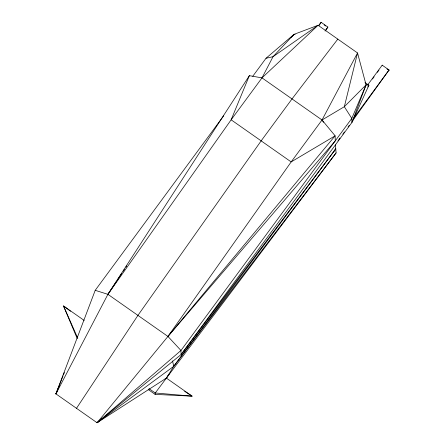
<?xml version="1.0" encoding="UTF-8"?>
<svg xmlns="http://www.w3.org/2000/svg" width="445" height="445" viewBox="0 0 445 445"><rect width="100%" height="100%" fill="white"/><g stroke="black" fill="none" stroke-linecap="round" stroke-linejoin="round"><path stroke-width="0.67" d="M165.145 378.678L166.397 378.105L192.123 396.156L155.11 394.376L155.255 392.996L166.397 378.105L336.103 152.902L335.419 144.886M252.743 76.301L266.027 58.256L294.039 34.337L318.086 25.282L357.535 52.955L366.079 84.867L351.923 122.47L181.109 354.531L97.082 422.75L55.92 393.875L95.213 290.324L223.601 115.895M169.117 374.078L166.397 378.105L97.082 422.75L167.943 336.437L335.285 140.831L335.118 135.82L322.03 119.989L261.999 77.881L249.361 75.661L107.913 294.329L55.92 393.875L63.09 375.786M63.602 374.49L64.369 372.554M249.361 75.661L231.133 119.811L107.913 294.329L95.213 290.324M333.605 151.617L335.764 148.897L181.109 354.531L180.97 350.476L167.943 336.437L291.169 161.919L322.03 119.989L357.535 52.955L344.341 106.705L351.789 118.415L351.923 122.47L368.899 85.273L366.079 84.867L351.789 118.415L180.97 350.476L97.082 422.75L173.75 366.318L336.103 152.902M57.772 390.159L55.92 393.875L59.474 385.593M55.92 393.875L57.705 390.132M116.735 281.012L107.913 294.329L167.943 336.437L335.118 135.82L291.169 161.919L231.133 119.811L261.999 77.881L273.035 56.687L294.039 34.337L295.168 34.499M166.397 378.105L173.75 366.318L335.764 148.897M367.776 87.009L368.899 85.273L364.956 82.509M76.501 408.31L137.928 315.383L261.148 140.865L292.015 98.935L337.811 39.115M117.502 279.855L121.724 273.486M123.259 271.166L124.411 269.431M125.946 267.117L126.714 265.96M319.004 25.499L320.628 23.262M325.462 30.872L327.882 27.062L321.017 22.25L318.553 25.599M372.482 79.043L374.106 76.807M377.349 72.335L378.973 70.099M337.944 140.887L339.974 138.095M342.817 134.179L344.441 131.942M348.09 126.908L349.308 125.234M352.151 121.318L389.064 69.982L382.205 65.17L367.831 84.7M325.006 30.966L327.882 27.062M354.153 117.413L389.064 69.982M366.079 84.867L344.341 106.705L322.03 119.989L323.504 122.308M291.102 37.28L294.039 34.337M261.999 77.881L318.086 25.282L273.035 56.687L266.027 58.256M97.082 422.75L101.215 419.051M184.653 391.339L192.123 396.156L155.255 392.996L149.014 388.618M324.199 24.926L325.784 26.038M386.972 68.953L389.08 70.438M84.183 320.433L63.485 305.921L77.124 338.328M148.302 389.598L155.11 394.376M70.566 311.289L63.485 305.921L77.792 338.222M172.51 360.928L173.75 366.318M382.205 65.17L382.222 65.621M321.017 22.25L321.034 22.706"/></g></svg>
